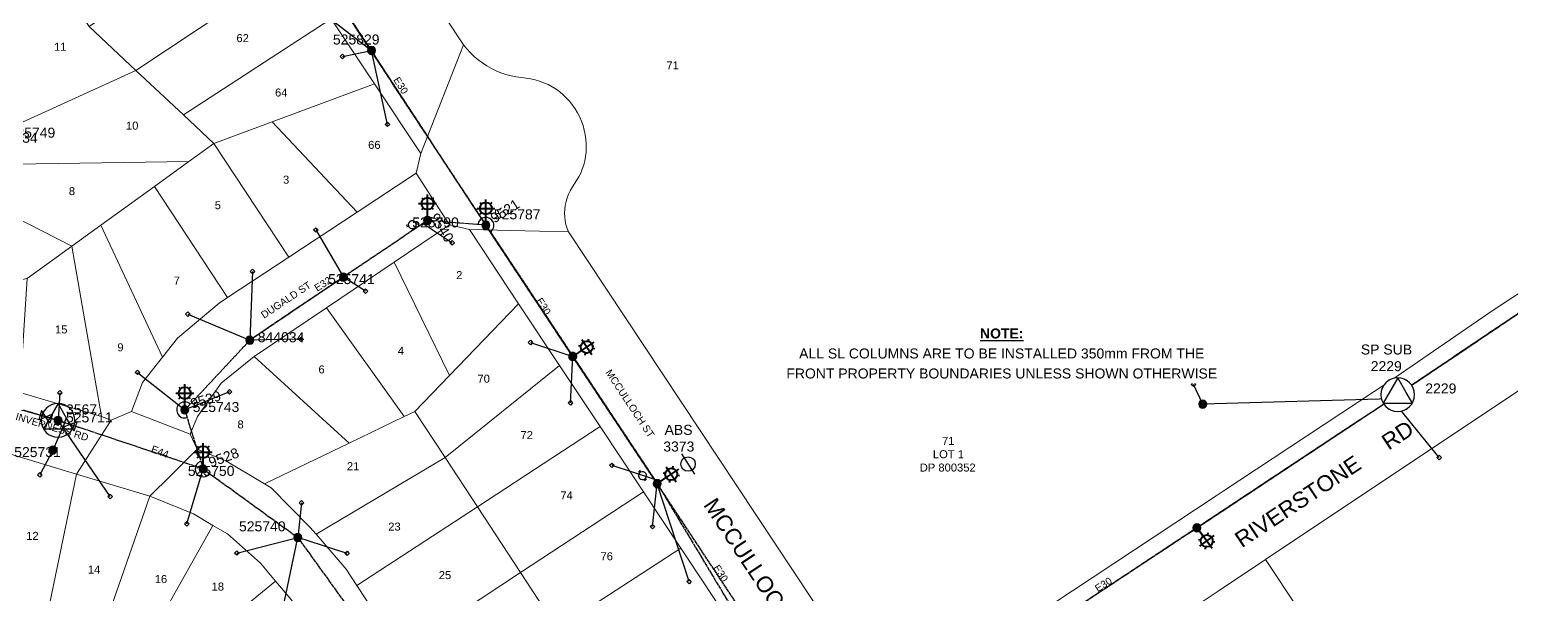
# Model space of a CAD drawing. Header units: metres. Extents: x 302064 to 305578, y 6265466 to 6271990.
# Drawn here: x 302822.2 to 303192.6, y 6271234.3 to 6271375.5 of the extents above; entities that cross this region are included whole.
import ezdxf
from ezdxf.enums import TextEntityAlignment as Align

# ---------------------------------------------------------------- set-up
doc = ezdxf.new("R2010")
doc.units = ezdxf.units.M
doc.linetypes.add('Cable Exist OH', pattern=[1, 1, 0])
doc.layers.get('0').update_dxf_attribs({"color": 6})
for name, color, linetype in [('_User Miscellaneous1', 7, 'Continuous'), ('_User_LV_Exist', 7, 'Continuous'), ('Equip_LV_EXT', 7, 'Continuous'), ('Equip_SP_HV_EXT', 7, 'Continuous'), ('Equip_SP_LV_EXT', 7, 'Continuous'), ('Equip_SP_SL_EXT', 7, 'Continuous'), ('Mains_HV_EXT', 1, 'Continuous'), ('Mains_LV_EXT', 5, 'Continuous'), ('Mains_SL_EXT', 3, 'Continuous'), ('Services_SP_EXT', 7, 'Continuous'), ('Sub_SP_TR_HV_LV_EXT', 7, 'Continuous'), ('SupportsOH_SP_TR_HV_LV_SL_EXT', 7, 'Continuous')]:
    doc.layers.add(name, color=color, linetype=linetype)
doc.layers.add('Cadastre Land Parcels_SP_EXT', color=7, linetype='Continuous', lineweight=5)
doc.layers.add('Cadastre Roads_SP_EXT', color=9, linetype='Continuous', lineweight=5)
doc.styles.add('HVSW_LABEL', font='arial.ttf')
doc.styles.add('iecARIAL', font='arial.ttf', dxfattribs={"height": 2})
doc.styles.add('POLE_LABEL', font='arial.ttf')
doc.styles.get("Standard").update_dxf_attribs({"font": 'arial.ttf'})

# ---------------------------------------------------------------- blocks, each defined once
blk = doc.blocks.new('SUB_POLE_EXT')
blk.add_wipeout([(0, 4.22), (0.42, 4.2), (0.83, 4.14), (1.21, 4.05), (1.62, 3.9), (1.99, 3.72), (2.35, 3.51), (2.68, 3.26), (2.99, 2.99), (3.28, 2.66), (3.52, 2.34), (3.76, 1.92), (3.9, 1.62), (4.04, 1.23), (4.18, 0.63), (4.22, 0), (4.18, -0.61), (4.06, -1.15), (3.9, -1.62), (3.58, -2.24), (3.22, -2.73), (2.97, -3.01), (2.68, -3.26), (2.36, -3.5), (2, -3.72), (1.64, -3.89), (1.25, -4.03), (0.82, -4.14), (0.42, -4.2), (0, -4.22), (-0.41, -4.2), (-0.8, -4.15), (-1.21, -4.05), (-1.62, -3.9), (-1.99, -3.73), (-2.35, -3.51), (-2.68, -3.26), (-2.96, -3.02), (-3.23, -2.72), (-3.51, -2.35), (-3.71, -2.01), (-3.91, -1.6), (-4.05, -1.21), (-4.16, -0.76), (-4.22, -0.14), (-4.21, 0.39), (-4.14, 0.83), (-4.03, 1.27), (-3.9, 1.63), (-3.71, 2.02), (-3.5, 2.37), (-3.28, 2.67), (-2.99, 2.99), (-2.68, 3.27), (-2.33, 3.52), (-1.98, 3.73), (-1.63, 3.9), (-1.2, 4.05), (-0.78, 4.15), (-0.4, 4.21)])
blk.add_line((2.16, 0.48), (2.16, 0.48, 0))
blk.add_lwpolyline([(-4.22, 0, 1), (4.22, 0, 1)], format="xyb", close=True)
blk.add_lwpolyline([(2.14, 0.52), (0, 4.22), (-3.66, -2.11), (3.66, -2.11)], close=True)
for tag, height, flags, p in [('STREET_CODE', 0.2, 9, (1.5, 0)), ('ASSET_NUM', 2.5, 8, (2, 2)), ('CONSTRUCTED_VOLTAGE', 0.2, 9, (1.5, -0.2)), ('OPERATING_VOLTAGE', 0.2, 9, (1.5, -0.6)), ('OPERATED_BY', 0.2, 9, (1.5, -0.8)), ('ORIENTATION', 0.2, 9, (1.5, -1.2)), ('OWNED_BY', 0.2, 9, (1.5, -1.4)), ('SECONDARY_VOLTAGE', 0.2, 9, (1.5, -1.6)), ('STATE', 0.2, 9, (1.5, -1.8)), ('SUBSTATION_TYPE', 0.2, 9, (1.5, -2)), ('STREETNAME', 0.2, 9, (1.5, -2.8)), ('SUBURB', 0.2, 9, (1.5, -3)), ('Z', 0.2, 1, (1.5, -3.4)), ('NO_PHASES', 0.2, 9, (1.5, -0.4)), ('MAINTAINED_BY', 0.2, 9, (1.5, -1)), ('USAGE', 0.2, 9, (1.5, -2.2)), ('LEGEND', 0.2, 9, (1.5, -2.4)), ('LOCATION', 0.2, 9, (1.5, -2.6)), ('NOTES', 0.2, 9, (1.5, -3.2))]:
    blk.add_attdef(tag, text='', height=height, dxfattribs=dict(flags=flags)).set_placement(p, align=Align.MIDDLE_LEFT)
blk = doc.blocks.new('*U63')
for p, q in [((-2.73, 4.39), (-2.98, 4.82)), ((-2.44, 4.55), (-2.69, 4.98)), ((-1.75, 2.69), (-1.5, 2.26)), ((-1.46, 2.85), (-1.21, 2.42))]:
    blk.add_line(p, q)
blk.add_lwpolyline([(-1.59, 2.76, 1), (-2.59, 4.48, 1)], format="xyb", close=True)
at = {"flags": 9}
for tag, p in [('ACTUAL_STATUS', (0, 0)), ('CONSTRUCTED_VOLTAGE', (0, -0.2)), ('OPERATING_VOLTAGE', (0, -0.6)), ('ORIENTATION', (0, -0.8)), ('OWNED_BY', (0, -1)), ('STATE', (0, -1.2)), ('SWITCH_TYPE', (0, -1.4)), ('NO_PHASES', (0, -0.4)), ('USAGE', (0, -1.6)), ('LEGEND', (0, -1.8)), ('NOTES', (0, -2))]:
    blk.add_attdef(tag, text='', height=0.2, dxfattribs=at).set_placement(p, align=Align.MIDDLE_LEFT)
at = {"flags": 1}
blk.add_attdef('Z', (0, 0), '', height=0.2, dxfattribs=at)
blk = doc.blocks.new('LV_OH_LINKS_OPEN_EXT')
for p, q in [((-0.17, 4.97), (-0.17, 5.46)), ((0.17, 4.97), (0.17, 5.46)), ((-0.17, 3), (-0.17, 2.5)), ((0.17, 3), (0.17, 2.5))]:
    blk.add_line(p, q)
blk.add_lwpolyline([(0, 2.99, 1), (0, 4.98, 1)], format="xyb", close=True)
at = {"flags": 9}
for tag, p in [('ACTUAL_STATUS', (0, 0)), ('CONSTRUCTED_VOLTAGE', (0, -0.2)), ('OPERATING_VOLTAGE', (0, -0.6)), ('ORIENTATION', (0, -0.8)), ('OWNED_BY', (0, -1)), ('STATE', (0, -1.2)), ('SWITCH_TYPE', (0, -1.4)), ('NO_PHASES', (0, -0.4)), ('USAGE', (0, -1.6)), ('LEGEND', (0, -1.8)), ('NOTES', (0, -2))]:
    blk.add_attdef(tag, text='', height=0.2, dxfattribs=at).set_placement(p, align=Align.MIDDLE_LEFT)
at = {"flags": 1}
blk.add_attdef('Z', (0, 0), '', height=0.2, dxfattribs=at)
blk = doc.blocks.new('LV_OH_LINKS_DISTFUSE_EXT')
for p, q in [((0, 0), (0.96, 0)), ((3.84, 0), (4.8, 0))]:
    blk.add_line(p, q)
blk.add_lwpolyline([(3.84, -1.2), (3.84, 1.2), (0.96, -1.2), (0.96, 1.2)], close=True)
at = {"flags": 9}
for tag, p in [('ACTUAL_STATUS', (0, 0)), ('CONSTRUCTED_VOLTAGE', (0, -0.2)), ('OPERATING_VOLTAGE', (0, -0.6)), ('ORIENTATION', (0, -0.8)), ('OWNED_BY', (0, -1)), ('STATE', (0, -1.2)), ('SWITCH_TYPE', (0, -1.4)), ('NO_PHASES', (0, -0.4)), ('USAGE', (0, -1.6)), ('NOTES', (0, -1.8))]:
    blk.add_attdef(tag, text='', height=0.2, dxfattribs=at).set_placement(p, align=Align.MIDDLE_LEFT)
at = {"flags": 1}
blk.add_attdef('Z', (0, 0), '', height=0.2, dxfattribs=at)
blk = doc.blocks.new('SL_LANTERN_EXT')
at = {"lineweight": 40}
for p, q in [((-2.25, 4.22), (2.25, 4.22)), ((-1.46, 5.68), (-1.06, 5.28)), ((0, 1.97), (0, 6.47)), ((1.46, 5.68), (1.06, 5.28)), ((-1.46, 2.76), (-1.06, 3.16)), ((0, 0), (0, 2.72)), ((1.46, 2.76), (1.06, 3.16))]:
    blk.add_line(p, q, dxfattribs=at)
blk.add_circle((0, 4.22), 1.5, dxfattribs=at)
at = {"style": 'iecARIAL', "flags": 8}
blk.add_attdef('ASSET_NUM', (1.5, 1.5), '', height=2.5, dxfattribs=at)
for tag, p, height, flags in [('OPERATING_VOLTAGE', (0.98, -1.65), 0.2, 9), ('ORIENTATION', (0.98, -1.85), 0.2, 9), ('OWNED_BY', (0.98, -2.05), 0.2, 9), ('STATE', (0.98, -2.25), 0.2, 9), ('CONSTRUCTED_VOLTAGE', (0.98, -0.65), 0.2, 9), ('CONTROL_TYPE', (0.98, -0.85), 0.2, 9), ('LANTERN_PURPOSE', (0.98, -1.05), 0.2, 9), ('LANTERN_TYPE', (0.98, -1.25), 0.2, 9), ('NO_PHASES', (0.98, -1.45), 0.2, 9), ('USAGE', (0.98, -2.45), 0.2, 9), ('CEXIST', (0.98, -2.65), 0.2, 9), ('CNEW', (0.98, -2.85), 0.2, 9), ('CNUMBER', (0.98, -3.05), 0.2, 9), ('CREMOVE', (0.98, -3.25), 0.2, 9), ('CREPLACE', (0.98, -3.45), 0.2, 9), ('LKINGHEIGHT', (0.98, -3.65), 0.2, 9), ('LBRACKET', (0.98, -3.85), 0.2, 9), ('LNUMBER', (2.18, -3.25), 2.5, 8), ('LBRACKETVOCAB', (0.98, -4.05), 0.2, 9), ('LCATEGORY', (0.98, -4.25), 0.2, 9), ('LCHARGE1', (0.98, -4.45), 0.2, 9), ('LCHARGE1PERCENT', (0.98, -4.65), 0.2, 9), ('LCHARGE2', (0.98, -4.85), 0.2, 9), ('LCHARGE2PERCENT', (0.98, -5.05), 0.2, 9), ('LCHARGE3', (0.98, -5.25), 0.2, 9), ('LCHARGE3PERCENT', (0.98, -5.45), 0.2, 9), ('LEXIST', (0.98, -5.65), 0.2, 9), ('LLAMP', (0.98, -5.85), 0.2, 9), ('LLAMPVOCAB', (0.98, -6.05), 0.2, 9), ('LMAST', (0.98, -6.25), 0.2, 9), ('LMASTVOCAB', (0.98, -6.45), 0.2, 9), ('LNEW', (0.98, -6.65), 0.2, 9), ('LANTNUMBER', (0.98, -6.85), 0.2, 9), ('LOUTREACH', (0.98, -7.25), 0.2, 9), ('LOUTREACHVOCAB', (0.98, -7.45), 0.2, 9), ('STREETNAME', (0.98, -9.25), 0.2, 9), ('SUBURB', (0.98, -9.45), 0.2, 1), ('LRATECODE', (0.98, -7.65), 0.2, 9), ('LREMOVE', (0.98, -7.85), 0.2, 9), ('LREPLACE', (0.98, -8.05), 0.2, 9), ('LTYPE', (0.98, -8.25), 0.2, 9), ('LTYPEVOCAB', (0.98, -8.45), 0.2, 9), ('LEGEND', (0.98, -8.65), 0.2, 9), ('LOCATION', (0.98, -8.85), 0.2, 9), ('NOTES', (0.98, -9.05), 0.2, 9)]:
    blk.add_attdef(tag, p, '', height=height, dxfattribs=dict(flags=flags))
blk = doc.blocks.new('CCP_EXT')
blk.add_wipeout([(0, 0.57), (0.57, 0), (0, -0.57), (-0.57, 0)])
blk.add_lwpolyline([(-0.57, 0), (0, 0.57), (0.57, 0), (0, -0.57), (-0.57, 0)])
at = {"flags": 1}
blk.add_attdef('Z', (0, 0), '', height=0.2, dxfattribs=at)
at = {"flags": 9}
for tag, p in [('CCP_TYPE', (0, 0)), ('CONSTRUCTED_VOLTAGE', (0, -0.2)), ('OPERATING_VOLTAGE', (0, -0.6)), ('ORIENTATION', (0, -0.8)), ('OWNED_BY', (0, -1)), ('STATE', (0, -1.8)), ('NO_PHASES', (0, -0.4)), ('USAGE', (0, -1.2)), ('LEGEND', (0, -1.4)), ('LIFE_SUPPORT', (0, -1.6)), ('NOTES', (0, -2))]:
    blk.add_attdef(tag, text='', height=0.2, dxfattribs=at).set_placement(p, align=Align.MIDDLE_LEFT)
blk = doc.blocks.new('POLE_EXT')
blk.add_hatch(color=256).paths.add_polyline_path([(-1, 0, 1), (1, 0, 1)])
blk.add_lwpolyline([(-1, 0, 1), (1, 0, 1)], format="xyb", close=True)
for tag, height, flags, p in [('pNumber', 2.5, 8, (-17.84, 2.07)), ('OWNED_BY', 0.2, 9, (1.35, -0.4)), ('SPECIAL_USE', 0.2, 9, (1.35, -0.8)), ('STATE', 0.2, 9, (1.35, -1)), ('cLV', 0.2, 9, (1.35, -1.4)), ('hDepth', 0.2, 9, (1.35, -1.6)), ('hDia', 0.2, 9, (1.35, -1.8)), ('cHV', 0.2, 9, (1.35, -2)), ('cLinedev', 0.2, 9, (1.35, -3.4)), ('pExisting', 0.2, 9, (1.35, -3.8)), ('PARENT', 0.2, 9, (1.35, -0.6)), ('USAGE', 0.2, 9, (1.35, -1.2)), ('LBRACKET', 0.2, 9, (1.35, -2.2)), ('LExisting', 0.2, 9, (1.35, -2.4)), ('LANTNUMBER', 0.2, 9, (1.35, -2.6)), ('LOther', 0.2, 9, (1.35, -2.8)), ('LRemove', 0.2, 9, (1.35, -3)), ('LEGEND', 0.2, 9, (1.35, -3.2)), ('LOCATION', 0.2, 9, (1.35, -3.6)), ('pFooting', 0.2, 9, (1.35, -4.4)), ('pNew', 0.2, 9, (1.35, -4.6)), ('pRelocate', 0.2, 9, (1.35, -5)), ('pRemove', 0.2, 9, (1.35, -5.2)), ('pReplace', 0.2, 9, (1.35, -5.4)), ('pStay', 0.2, 9, (1.35, -5.6)), ('pType', 0.2, 9, (1.35, -5.8)), ('cspan', 0.2, 9, (1.35, -6)), ('STREETNAME', 0.2, 9, (1.35, -6.2)), ('SUBURB', 0.2, 9, (1.35, -6.4)), ('OPERATED_BY', 0.2, 9, (1.36, -7.01)), ('PFNUMBER', 0.2, 9, (1.35, -4)), ('NEWPFNUMBER', 0.2, 9, (1.35, -4.2)), ('NOTES', 0.2, 9, (1.35, -6.6)), ('MAINTAINED_BY', 0.2, 9, (1.36, -6.81))]:
    blk.add_attdef(tag, text='', height=height, dxfattribs=dict(flags=flags)).set_placement(p, align=Align.MIDDLE_LEFT)
at = {"style": 'POLE_LABEL'}
for tag, height, flags, p in [('STRUCTURE_PLANT_NUMBER', 0.2, 9, (1.35, 0.03)), ('ASSET_NUM', 2.5, 8, (2, 2)), ('STREET_CODE', 0.2, 9, (1.35, -0.2))]:
    blk.add_attdef(tag, text='', height=height, dxfattribs=dict(at, flags=flags)).set_placement(p, align=Align.MIDDLE_LEFT)
at = {"flags": 1}
blk.add_attdef('Z', (1.35, -7.33), '', height=0.2, dxfattribs=at)
blk = doc.blocks.new('HV_ABS_CLOSED_EXT')
blk.add_line((-3, 6.87), (3, 6.87))
blk.add_circle((0, 6.87), 1.8)
at = {"style": 'HVSW_LABEL'}
for tag, height, flags, p in [('ASSET_NUM', 3.5, 8, (2, 2)), ('STREET_CODE', 0.2, 9, (0, -0.2))]:
    blk.add_attdef(tag, text='', height=height, dxfattribs=dict(at, flags=flags)).set_placement(p, align=Align.MIDDLE_LEFT)
at = {"flags": 1}
blk.add_attdef('Z', (0, 0), '', height=0.2, dxfattribs=at)
at = {"flags": 9}
for tag, p in [('ACTUAL_STATUS', (0, -0.4)), ('CONSTRUCTED_VOLTAGE', (0, -0.6)), ('OPERATING_VOLTAGE', (0, -1)), ('ORIENTATION', (0, -1.2)), ('OWNED_BY', (0, -1.4)), ('STATE', (0, -1.6)), ('SWITCH_TYPE', (0, -1.8)), ('STREETNAME', (0, -2.6)), ('SUBURB', (0, -2.8)), ('NO_PHASES', (0, -0.8)), ('USAGE', (0, -2)), ('LEGEND', (0, -2.2)), ('LOCATION', (0, -2.4)), ('NOTES', (0, -3))]:
    blk.add_attdef(tag, text='', height=0.2, dxfattribs=at).set_placement(p, align=Align.MIDDLE_LEFT)

msp = doc.modelspace()

# ---------------------------------------------------------------- linework, layer by layer
at = {"layer": '_User Miscellaneous1', "lineweight": 25}
msp.add_lwpolyline([(303159.939, 6271284.217, 1), (303168.387, 6271284.217, 1)], format="xyb", close=True, dxfattribs=at)
msp.add_lwpolyline([(303166.302, 6271284.737), (303164.163, 6271288.441), (303160.505, 6271282.105), (303167.821, 6271282.105)], close=True, dxfattribs=at)
at = {"layer": '_User_LV_Exist', "linetype": 'Cable Exist OH'}
for points in [[(302921.636, 6271327.786), (302900.603, 6271313.612)], [(302936.222, 6271326.56), (302921.636, 6271327.786)], [(303205.94, 6271312.347), (303167.667, 6271286.576)], [(303114.004, 6271250.945), (303160.643, 6271281.882)], [(302860.931, 6271280.391), (302865.543, 6271265.651)], [(303021.228, 6271191.709), (303065.93, 6271219.196), (303113.963, 6271250.918), (303114.004, 6271250.945)]]:
    msp.add_lwpolyline(points, dxfattribs=at)
at = {"layer": '_User_LV_Exist', "linetype": 'Continuous'}
for points in [[(302937.326, 6271324.892, 1.5965315), (302934.228, 6271326.727)], [(302862.296, 6271281.853, 1.73906), (302861.528, 6271278.482)], [(302864.946, 6271267.56, 1.3863472), (302867.162, 6271264.478)]]:
    msp.add_lwpolyline(points, format="xyb", dxfattribs=at)
at = {"layer": 'Cadastre Land Parcels_SP_EXT', "linetype": 'Continuous'}
msp.add_lwpolyline([(302862.197, 6271475.039), (302930.627, 6271371.712), (302931.456, 6271370.69), (302932.347, 6271369.722), (302933.295, 6271368.813), (302934.299, 6271367.963), (302935.353, 6271367.177), (302936.453, 6271366.458), (302937.596, 6271365.808), (302938.778, 6271365.23), (302939.992, 6271364.727), (302941.236, 6271364.299), (302942.503, 6271363.95), (302943.79, 6271363.679), (302945.091, 6271363.489), (302946.242, 6271363.391), (302947.384, 6271363.214), (302948.512, 6271362.961), (302949.62, 6271362.631), (302950.704, 6271362.229), (302951.756, 6271361.753), (302952.774, 6271361.208), (302953.754, 6271360.594), (302954.689, 6271359.914), (302955.577, 6271359.176), (302956.413, 6271358.376), (302957.191, 6271357.523), (302957.912, 6271356.619), (302958.568, 6271355.669), (302959.16, 6271354.675), (302959.683, 6271353.645), (302960.133, 6271352.581), (302960.513, 6271351.49), (302960.816, 6271350.374), (302961.043, 6271349.241), (302961.194, 6271348.096), (302961.288, 6271347.019), (302961.31, 6271345.938), (302961.258, 6271344.858), (302961.133, 6271343.784), (302960.935, 6271342.721), (302960.668, 6271341.674), (302960.329, 6271340.647), (302959.922, 6271339.646), (302959.449, 6271338.673), (302958.912, 6271337.735), (302958.312, 6271336.837), (302957.765, 6271336.039), (302957.283, 6271335.2), (302956.87, 6271334.325), (302956.528, 6271333.421), (302956.259, 6271332.49), (302956.065, 6271331.543), (302955.947, 6271330.584), (302955.905, 6271329.618), (302955.941, 6271328.651), (302956.054, 6271327.69), (302956.242, 6271326.74), (302956.505, 6271325.811), (302956.842, 6271324.904), (303036.596, 6271204.61), (303118.781, 6271258.89), (303120.563, 6271260.067), (303162.446, 6271287.794), (303188.004, 6271305.378), (303209.233, 6271319.178)], dxfattribs=at)
for points in [[(302888.527, 6271391.814), (302879.682, 6271405.159), (302837.048, 6271376.243), (302848.745, 6271365.303), (302888.527, 6271391.814)], [(302837.048, 6271376.243), (302823.229, 6271397.485), (302812.831, 6271360.054), (302819.489, 6271351.98), (302848.745, 6271365.303), (302837.048, 6271376.243)], [(302897.52, 6271378.212), (302888.527, 6271391.814), (302848.745, 6271365.303), (302860.66, 6271354.174), (302897.52, 6271378.212)], [(302882.821, 6271352.451), (302908.355, 6271361.986), (302897.52, 6271378.212), (302860.66, 6271354.174), (302868.212, 6271347.058), (302882.821, 6271352.451)], [(302868.212, 6271347.058), (302860.66, 6271354.174), (302848.745, 6271365.303), (302819.489, 6271351.98), (302818.385, 6271341.855), (302861.981, 6271342.563), (302868.212, 6271347.058)], [(302904.036, 6271329.824), (302918.761, 6271339.598), (302919.966, 6271344.523), (302908.355, 6271361.986), (302882.821, 6271352.451), (302904.036, 6271329.824)], [(302886.968, 6271318.585), (302904.036, 6271329.824), (302882.821, 6271352.451), (302868.212, 6271347.058), (302886.968, 6271318.585)], [(302871.66, 6271308.493), (302886.968, 6271318.585), (302868.212, 6271347.058), (302861.981, 6271342.563), (302853.379, 6271336.277), (302871.66, 6271308.493)], [(302861.981, 6271342.563), (302818.385, 6271341.855), (302810.404, 6271335.599), (302806.92, 6271334.539), (302832.681, 6271321.354), (302839.991, 6271326.634), (302853.379, 6271336.277), (302861.981, 6271342.563)], [(302871.66, 6271308.493), (302853.379, 6271336.277), (302839.991, 6271326.634), (302855.341, 6271293.559), (302859.141, 6271298.33), (302869.574, 6271307.135), (302871.66, 6271308.493)], [(302832.681, 6271321.354), (302806.92, 6271334.539), (302797.176, 6271331.641), (302787.706, 6271324.561), (302802.901, 6271309.38), (302821.538, 6271313.258), (302832.681, 6271321.354)], [(302932.121, 6271325.505), (302927.095, 6271326.707), (302913.285, 6271317.347), (302927.125, 6271289.014), (302944.378, 6271306.939), (302932.121, 6271325.505)], [(302927.125, 6271289.014), (302913.285, 6271317.347), (302896.378, 6271305.918), (302915.797, 6271278.76), (302918.478, 6271280.037), (302927.125, 6271289.014)], [(302954.587, 6271291.543), (302944.378, 6271306.939), (302927.125, 6271289.014), (302918.478, 6271280.037), (302926.014, 6271268.503), (302954.587, 6271291.543)], [(302915.797, 6271278.76), (302896.378, 6271305.918), (302878.318, 6271293.752), (302902.032, 6271272.112), (302915.797, 6271278.76)], [(303272.516, 6271211.95), (303214.963, 6271298.922), (303131.131, 6271243.01), (303188.715, 6271156.278), (303272.516, 6271211.95)], [(302902.032, 6271272.112), (302878.318, 6271293.752), (302870.045, 6271287.09), (302864.103, 6271278.772), (302862.289, 6271274.336), (302864.062, 6271270.569), (302871.22, 6271267.706), (302880.918, 6271261.904), (302902.032, 6271272.112)], [(302964.777, 6271276.224), (302954.587, 6271291.543), (302926.014, 6271268.503), (302934.087, 6271256.205), (302964.777, 6271276.224)], [(302926.014, 6271268.503), (302918.478, 6271280.037), (302915.797, 6271278.76), (302902.032, 6271272.112), (302880.918, 6271261.904), (302882.555, 6271260.924), (302892.247, 6271251.109), (302893.784, 6271249.313), (302926.014, 6271268.503)], [(302944.904, 6271239.725), (302975.593, 6271259.928), (302964.777, 6271276.224), (302934.087, 6271256.205), (302944.904, 6271239.725)], [(302833.841, 6271264.373), (302816.329, 6271269.707), (302815.398, 6271246.152), (302814.752, 6271232.014), (302826.245, 6271227.29), (302833.841, 6271264.373)], [(302934.087, 6271256.205), (302926.014, 6271268.503), (302893.784, 6271249.313), (302901.255, 6271240.58), (302903.926, 6271236.532), (302934.087, 6271256.205)], [(302852.246, 6271258.814), (302833.841, 6271264.373), (302826.245, 6271227.29), (302831.896, 6271225.01), (302839.344, 6271221.962), (302852.246, 6271258.814)], [(302849.052, 6271217.808), (302867.982, 6271251.532), (302863.135, 6271254.424), (302852.246, 6271258.814), (302839.344, 6271221.962), (302848.817, 6271218.049), (302849.052, 6271217.808)], [(302954.071, 6271225.759), (302984.965, 6271245.796), (302975.593, 6271259.928), (302944.904, 6271239.725), (302954.071, 6271225.759)], [(302944.904, 6271239.725), (302934.087, 6271256.205), (302903.926, 6271236.532), (302914.848, 6271219.94), (302944.904, 6271239.725)], [(302853.716, 6271213.031), (302883.661, 6271237.61), (302879.88, 6271242.044), (302871.634, 6271249.386), (302867.982, 6271251.532), (302849.052, 6271217.808), (302853.716, 6271213.031)], [(302993.935, 6271232.274), (302984.965, 6271245.796), (302954.071, 6271225.759), (302963.099, 6271212.006), (302993.935, 6271232.274)], [(303104.574, 6271100.392), (303121.793, 6271111.829), (303188.715, 6271156.278), (303131.131, 6271243.01), (303119.257, 6271235.087), (303047.262, 6271187.046), (303104.574, 6271100.392)], [(302893.855, 6271223.412), (302887.557, 6271232.99), (302883.661, 6271237.61), (302853.716, 6271213.031), (302863.224, 6271203.222), (302893.855, 6271223.412)], [(302954.071, 6271225.759), (302944.904, 6271239.725), (302914.848, 6271219.94), (302923.912, 6271206.201), (302954.071, 6271225.759)]]:
    msp.add_lwpolyline(points, close=True, dxfattribs=at)
at = {"layer": 'Mains_HV_EXT', "linetype": 'Cable Exist OH'}
for points in [[(303164.163, 6271284.217), (303205.94, 6271312.347), (303303.294, 6271375.804), (303379.387, 6271426.105)], [(303065.93, 6271219.196), (303164.163, 6271284.217)]]:
    msp.add_lwpolyline(points, dxfattribs=at)
at = {"layer": 'Mains_LV_EXT', "linetype": 'Cable Exist OH'}
for points in [[(302921.636, 6271327.786), (302900.603, 6271313.612)], [(302936.222, 6271326.56), (302921.636, 6271327.786)], [(303205.94, 6271312.347), (303164.163, 6271284.217)], [(303114.004, 6271250.945), (303164.163, 6271284.217)], [(302860.931, 6271280.391), (302865.543, 6271265.651)], [(303021.161, 6271191.728), (303065.93, 6271219.196), (303113.963, 6271250.918), (303114.004, 6271250.945)]]:
    msp.add_lwpolyline(points, dxfattribs=at)
at = {"layer": 'Mains_LV_EXT', "linetype": 'Continuous'}
for points in [[(302937.326, 6271324.892, 1.5965315), (302934.228, 6271326.727)], [(302862.296, 6271281.853, 1.73906), (302861.528, 6271278.482)], [(302864.946, 6271267.56, 1.3863472), (302867.162, 6271264.478)]]:
    msp.add_lwpolyline(points, format="xyb", dxfattribs=at)
at = {"layer": 'Mains_SL_EXT', "linetype": 'Cable Exist OH'}
for points in [[(302936.222, 6271326.56), (302921.636, 6271327.786)], [(302860.931, 6271280.391), (302865.543, 6271265.651)]]:
    msp.add_lwpolyline(points, dxfattribs=at)
at = {"layer": 'Services_SP_EXT'}
msp.add_lwpolyline([(302885.578, 6271230.989), (302889.181, 6271248.528)], dxfattribs=at)

# ---------------------------------------------------------------- block references
at = {"layer": 'Equip_LV_EXT'}
for p, rotation in [((303165.713, 6271285.26), 213.9527553946433), ((303162.574, 6271283.163), 33.55843121815744)]:
    msp.add_blockref('LV_OH_LINKS_DISTFUSE_EXT', p, dxfattribs=dict(at, rotation=rotation))
at = {"layer": 'Equip_SP_HV_EXT', "rotation": 302.4058277050406}
msp.add_blockref('HV_ABS_CLOSED_EXT', (302980.965, 6271263.188), dxfattribs=at)
at = {"layer": 'Equip_SP_LV_EXT'}
for name, p, rotation in [('LV_OH_LINKS_OPEN_EXT', (302921.636, 6271327.786), 105.3869027460116), ('*U63', (302977.623, 6271260.433), 2.375389585846378)]:
    msp.add_blockref(name, p, dxfattribs=dict(at, rotation=rotation))
at = {"layer": 'Equip_SP_SL_EXT'}
ref = msp.add_blockref('SL_LANTERN_EXT', (302814.918, 6271346.975), dxfattribs=at)
ref.add_attrib('ASSET_NUM', '9534', dxfattribs={"layer": '0', "height": 2.5, "rotation": 359.82031, "style": 'iecARIAL'}).set_placement((302816.418, 6271348.475), align=Align.MIDDLE_LEFT)
ref = msp.add_blockref('SL_LANTERN_EXT', (302921.636, 6271327.786), dxfattribs=at)
ref.add_attrib('ASSET_NUM', '9540', dxfattribs={"layer": '0', "height": 2.5, "rotation": 302.30179, "style": 'iecARIAL'}).set_placement((302923.136, 6271329.286), align=Align.MIDDLE_LEFT)
ref = msp.add_blockref('SL_LANTERN_EXT', (302936.222, 6271326.56), dxfattribs=at)
ref.add_attrib('ASSET_NUM', '9521', dxfattribs={"layer": '0', "height": 2.5, "rotation": 32.62469, "style": 'iecARIAL'}).set_placement((302937.722, 6271328.06), align=Align.MIDDLE_LEFT)
for p, rotation in [((302957.917, 6271293.767), 303.6201045701607), ((302979.052, 6271261.96), 303.7377441835537), ((303113.921, 6271251.047), 216.4966945911325)]:
    msp.add_blockref('SL_LANTERN_EXT', p, dxfattribs=dict(at, rotation=rotation))
ref = msp.add_blockref('SL_LANTERN_EXT', (302860.931, 6271280.391), dxfattribs=at)
ref.add_attrib('ASSET_NUM', '9539', dxfattribs={"layer": '0', "height": 2.5, "rotation": 16.11904, "style": 'iecARIAL'}).set_placement((302862.431, 6271281.891), align=Align.MIDDLE_LEFT)
ref = msp.add_blockref('SL_LANTERN_EXT', (302865.543, 6271265.651), dxfattribs=at)
ref.add_attrib('ASSET_NUM', '9528', dxfattribs={"layer": '0', "height": 2.5, "rotation": 20.36483, "style": 'iecARIAL'}).set_placement((302867.043, 6271267.151), align=Align.MIDDLE_LEFT)
at = {"layer": 'Sub_SP_TR_HV_LV_EXT'}
ref = msp.add_blockref('SUB_POLE_EXT', (302829.257, 6271277.781), dxfattribs=at)
ref.add_attrib('ASSET_NUM', '3567', dxfattribs={"layer": '0', "height": 2.5}).set_placement((302831.257, 6271278.531), align=Align.BOTTOM_LEFT)
at = {"layer": 'SupportsOH_SP_TR_HV_LV_SL_EXT'}
ref = msp.add_blockref('POLE_EXT', (302814.918, 6271346.975), dxfattribs=at)
ref.add_attrib('ASSET_NUM', '525749', dxfattribs={"layer": '0', "height": 2.5, "style": 'POLE_LABEL'}).set_placement((302816.918, 6271347.725), align=Align.BOTTOM_LEFT)
ref = msp.add_blockref('POLE_EXT', (302921.636, 6271327.786), dxfattribs=at)
ref.add_attrib('ASSET_NUM', '525790', dxfattribs={"layer": '0', "height": 2.5, "rotation": 0.06343, "style": 'POLE_LABEL'}).set_placement((302923.636, 6271328.536), align=Align.TOP_CENTER)
ref = msp.add_blockref('POLE_EXT', (302936.222, 6271326.56), dxfattribs=at)
ref.add_attrib('ASSET_NUM', '525787', dxfattribs={"layer": '0', "height": 2.5, "rotation": 359.9389, "style": 'POLE_LABEL'}).set_placement((302938.222, 6271327.31), align=Align.BOTTOM_LEFT)
for p, rotation in [((302957.917, 6271293.767), 0.07422986545805108), ((302979.052, 6271261.96), 359.9541815655259)]:
    msp.add_blockref('POLE_EXT', p, dxfattribs=dict(at, rotation=rotation))
for p in [(303164.163, 6271284.217), (303115.412, 6271281.841), (303113.963, 6271250.918)]:
    msp.add_blockref('POLE_EXT', p, dxfattribs=at)
ref = msp.add_blockref('POLE_EXT', (302860.931, 6271280.391), dxfattribs=dict(at, rotation=359.9319726300384))
ref.add_attrib('ASSET_NUM', '525743', dxfattribs={"layer": '0', "height": 2.5, "rotation": 359.97705, "style": 'POLE_LABEL'}).set_placement((302862.931, 6271281.141), align=Align.MIDDLE_LEFT)
ref = msp.add_blockref('POLE_EXT', (302827.959, 6271270.354), dxfattribs=dict(at, rotation=359.9984993962508))
ref.add_attrib('ASSET_NUM', '525731', dxfattribs={"layer": '0', "height": 2.5, "rotation": 359.99313, "style": 'POLE_LABEL'}).set_placement((302829.959, 6271271.104), align=Align.TOP_RIGHT)
ref = msp.add_blockref('POLE_EXT', (302865.543, 6271265.651), dxfattribs=dict(at, rotation=359.966386476019))
ref.add_attrib('ASSET_NUM', '525750', dxfattribs={"layer": '0', "height": 2.5, "rotation": 0.06197, "style": 'POLE_LABEL'}).set_placement((302867.543, 6271266.401), align=Align.TOP_CENTER)
ref = msp.add_blockref('POLE_EXT', (302889.181, 6271248.528), dxfattribs=at)
ref.add_attrib('ASSET_NUM', '525740', dxfattribs={"layer": '0', "height": 2.5, "rotation": 0.04582, "style": 'POLE_LABEL'}).set_placement((302874.497, 6271249.278), align=Align.BOTTOM_LEFT)

# ---------------------------------------------------------------- texts
at = {"layer": '_User Miscellaneous1', "lineweight": 25}
for s, rotation, p in [('RIVERSTONE     RD', 33.63309, (303125.185, 6271245.797)), ('MCCULLOCH    ST', 303.46246, (302990.457, 6271256.655))]:
    msp.add_text(s, height=4, rotation=rotation, dxfattribs=at).set_placement(p)
at = {"layer": '_User Miscellaneous1', "lineweight": 25, "attachment_point": 1}
for s, insert, char_height, width in [('\\pi1.1106;SP SUB \\P\\pi3.5875;2229', (303153.835, 6271296.762), 2.5, 14.6887), ('\\pi1.5256;ABS \\P\\pi1.1965;3373', (302979.37, 6271276.67), 2.5, 9.85714), ('\\pi5.8095;71\\P\\pi3.5175;LOT 1      \\P\\pi0.23173;DP 800352', (303044.451, 6271273.658), 2, 14.08147)]:
    msp.add_mtext(s, dxfattribs=dict(at, insert=insert, char_height=char_height, width=width))
at = {"layer": 'Cadastre Land Parcels_SP_EXT'}
for s, p in [('62', (302873.863, 6271372.376)), ('11', (302828.268, 6271370.213)), ('71', (302981.359, 6271365.578)), ('64', (302883.514, 6271358.776)), ('10', (302846.245, 6271350.489)), ('66', (302906.788, 6271345.676)), ('8', (302831.963, 6271334.117)), ('3', (302885.509, 6271336.979)), ('5', (302868.44, 6271330.595)), ('2', (302928.801, 6271313.102)), ('7', (302858.181, 6271311.738)), ('15', (302828.506, 6271299.53)), ('9', (302844.086, 6271295.052)), ('4', (302914.213, 6271294.215)), ('6', (302894.362, 6271289.532)), ('70', (302934.116, 6271287.207)), ('8', (302874.123, 6271275.78)), ('72', (302944.866, 6271273.119)), ('21', (302901.478, 6271265.333)), ('74', (302954.84, 6271258.02)), ('23', (302911.813, 6271250.227)), ('12', (302821.313, 6271247.907)), ('76', (302964.883, 6271242.802)), ('14', (302836.714, 6271239.49)), ('25', (302924.441, 6271238.1)), ('16', (302853.429, 6271237.098)), ('18', (302867.654, 6271235.235))]:
    msp.add_text(s, height=2, dxfattribs=at).set_placement(p)
at = {"layer": 'Cadastre Roads_SP_EXT'}
msp.add_text('MCCULLOCH ST', height=1.8, rotation=303.5293, dxfattribs=at).set_placement((302966.02, 6271289.77))
at = {"layer": 'Mains_LV_EXT'}
for s, rotation, p in [('E30', 302.27327, (302913.001, 6271362.952)), ('E32', 32.89413, (302894.058, 6271309.936)), ('E30', 302.35451, (302948.685, 6271307.721)), ('E44', 339.3608, (302852.347, 6271269.912)), ('E30', 302.42454, (302992.981, 6271240.961)), ('E30', 32.27949, (303089.183, 6271234.79)), ('E30', 32.27949, (303089.183, 6271234.79))]:
    msp.add_text(s, height=1.8, rotation=rotation, dxfattribs=at).set_placement(p)

# ---------------------------------------------------------------- next in the draw order: linework, layer by layer
at = {"layer": '_User_LV_Exist', "linetype": 'Cable Exist OH'}
msp.add_lwpolyline([(302865.543, 6271265.651), (302829.257, 6271277.781)], dxfattribs=at)
at = {"layer": 'Cadastre Land Parcels_SP_EXT', "linetype": 'Continuous'}
for points in [[(302855.341, 6271293.559), (302839.991, 6271326.634), (302832.681, 6271321.354), (302840.114, 6271278.756), (302842.533, 6271277.802), (302847.592, 6271280.001), (302850.352, 6271287.258), (302855.341, 6271293.559)], [(302840.114, 6271278.756), (302832.681, 6271321.354), (302821.538, 6271313.258), (302819.693, 6271284.75), (302840.114, 6271278.756)]]:
    msp.add_lwpolyline(points, close=True, dxfattribs=at)
at = {"layer": 'Mains_LV_EXT', "linetype": 'Cable Exist OH'}
msp.add_lwpolyline([(302865.543, 6271265.651), (302829.257, 6271277.781)], dxfattribs=at)

# ---------------------------------------------------------------- next in the draw order: block references
at = {"layer": 'Equip_LV_EXT'}
for p, rotation in [((302828.478, 6271278.009), 163.6978864691685), ((302829.997, 6271277.533), 341.5159092252283)]:
    msp.add_blockref('LV_OH_LINKS_DISTFUSE_EXT', p, dxfattribs=dict(at, rotation=rotation))
at = {"layer": 'Services_SP_EXT'}
for p in [(302900.355, 6271368.772), (302911.637, 6271351.808), (302893.729, 6271325.405), (302927.781, 6271322.176), (302877.892, 6271314.995), (302906.151, 6271310.12), (302947.339, 6271297.282), (302872.123, 6271284.931), (303113.094, 6271286.8), (302957.332, 6271282.167), (302967.701, 6271266.551), (303174.554, 6271268.484), (302824.678, 6271264.18), (302842.318, 6271258.779), (302890.112, 6271257.161), (302861.458, 6271251.929), (302977.882, 6271251.219), (302873.973, 6271244.619), (302901.508, 6271244.54), (302987.001, 6271237.465)]:
    msp.add_blockref('CCP_EXT', p, dxfattribs=at)
at = {"layer": 'Services_SP_EXT', "rotation": 90.0000000000002}
for p in [(302861.693, 6271304.37), (302889.971, 6271298.063)]:
    msp.add_blockref('CCP_EXT', p, dxfattribs=at)
at = {"layer": 'SupportsOH_SP_TR_HV_LV_SL_EXT'}
ref = msp.add_blockref('POLE_EXT', (302829.257, 6271277.781), dxfattribs=at)
ref.add_attrib('ASSET_NUM', '525711', dxfattribs={"layer": '0', "height": 2.5, "style": 'POLE_LABEL'}).set_placement((302831.257, 6271278.531), align=Align.MIDDLE_LEFT)

# ---------------------------------------------------------------- next in the draw order: texts
at = {"layer": 'Cadastre Roads_SP_EXT'}
msp.add_text('INVERNESS RD', height=1.8, rotation=343.31125, dxfattribs=at).set_placement((302818.485, 6271277.988))

# ---------------------------------------------------------------- next in the draw order: block references
at = {"layer": 'Services_SP_EXT'}
for p in [(302900.355, 6271368.772), (302911.637, 6271351.808), (302893.729, 6271325.405), (302927.781, 6271322.176), (302877.892, 6271314.995), (302906.151, 6271310.12), (302947.339, 6271297.282), (302849.101, 6271289.793), (302829.699, 6271284.668), (302872.123, 6271284.931), (303113.094, 6271286.8), (302957.332, 6271282.167), (302967.701, 6271266.551), (303174.554, 6271268.484), (302824.678, 6271264.18), (302842.318, 6271258.779), (302890.112, 6271257.161), (302861.458, 6271251.929), (302977.882, 6271251.219), (302873.973, 6271244.619), (302901.508, 6271244.54), (302987.001, 6271237.465)]:
    msp.add_blockref('CCP_EXT', p, dxfattribs=at)
at = {"layer": 'Services_SP_EXT', "rotation": 90.0000000000002}
for p in [(302861.693, 6271304.37), (302889.971, 6271298.063)]:
    msp.add_blockref('CCP_EXT', p, dxfattribs=at)

# ---------------------------------------------------------------- next in the draw order: linework, layer by layer
at = {"layer": '_User_LV_Exist', "linetype": 'Cable Exist OH'}
for points in [[(302907.63, 6271370.282), (302879.163, 6271413.074)], [(302936.222, 6271326.56), (302907.63, 6271370.282)], [(302957.917, 6271293.767), (302936.222, 6271326.56)], [(302900.603, 6271313.612), (302877.198, 6271297.83)], [(302877.198, 6271297.83), (302860.931, 6271280.391)], [(302979.052, 6271261.96), (302957.917, 6271293.767)], [(302865.543, 6271265.651), (302889.181, 6271248.528)], [(303006.663, 6271220.236), (302979.052, 6271261.96)], [(302889.181, 6271248.528), (302913, 6271215.482)]]:
    msp.add_lwpolyline(points, dxfattribs=at)
at = {"layer": 'Cadastre Roads_SP_EXT', "linetype": 'Continuous'}
for points in [[(303119.257, 6271235.087), (303131.131, 6271243.01), (303214.963, 6271298.922), (303301.62, 6271352.849), (303385.031, 6271408.289), (303469.781, 6271464.564), (303489.782, 6271477.852), (303478.108, 6271496.357), (303457.766, 6271482.88), (303415.589, 6271454.93), (303373.665, 6271427.154), (303331.229, 6271399.015), (303290.843, 6271372.288), (303209.233, 6271319.178), (303188.004, 6271305.378), (303162.446, 6271287.794), (303120.563, 6271260.067), (303118.781, 6271258.89), (303036.596, 6271204.61), (303041.655, 6271196.28), (303047.262, 6271187.046), (303119.257, 6271235.087)], [(302930.627, 6271371.712), (302862.197, 6271475.039), (302853.52, 6271464.535), (302846.167, 6271455.632), (302869.324, 6271420.774), (302879.682, 6271405.159), (302888.527, 6271391.814), (302897.52, 6271378.212), (302908.355, 6271361.986), (302919.966, 6271344.523), (302925.131, 6271357.695), (302930.627, 6271371.712)], [(302956.842, 6271324.904), (302942.408, 6271325.255), (302932.121, 6271325.505), (302944.378, 6271306.939), (302954.587, 6271291.543), (302964.777, 6271276.224), (302975.593, 6271259.928), (302984.965, 6271245.796), (302993.935, 6271232.274), (303005.07, 6271215.375), (303017.545, 6271196.517), (303025.649, 6271199.96), (303036.596, 6271204.61), (302956.842, 6271324.904)]]:
    msp.add_lwpolyline(points, close=True, dxfattribs=at)
msp.add_lwpolyline([(302914.848, 6271219.94), (302903.926, 6271236.532), (302901.255, 6271240.58), (302893.784, 6271249.313), (302892.247, 6271251.109), (302882.555, 6271260.924), (302880.918, 6271261.904), (302880.918, 6271261.904), (302871.22, 6271267.706), (302864.062, 6271270.569), (302857.571, 6271264.112), (302852.246, 6271258.814), (302863.135, 6271254.424), (302867.982, 6271251.532), (302871.634, 6271249.386), (302879.88, 6271242.044), (302883.661, 6271237.61), (302887.557, 6271232.99)], dxfattribs=at)
at = {"layer": 'Mains_HV_EXT', "linetype": 'Cable Exist OH'}
for points in [[(302879.163, 6271413.074), (302936.222, 6271326.573)], [(302936.222, 6271326.573), (302979.052, 6271261.96)], [(302979.052, 6271261.96), (303021.231, 6271191.785)]]:
    msp.add_lwpolyline(points, dxfattribs=at)
at = {"layer": 'Mains_LV_EXT', "linetype": 'Cable Exist OH'}
for points in [[(302907.63, 6271370.282), (302879.163, 6271413.074)], [(302936.222, 6271326.56), (302907.63, 6271370.282)], [(302957.917, 6271293.767), (302936.222, 6271326.56)], [(302900.603, 6271313.612), (302877.198, 6271297.83)], [(302877.198, 6271297.83), (302860.931, 6271280.391)], [(302979.052, 6271261.96), (302957.917, 6271293.767)], [(302865.543, 6271265.651), (302889.181, 6271248.528)], [(303006.663, 6271220.236), (302979.052, 6271261.96)], [(302889.181, 6271248.528), (302913, 6271215.482)]]:
    msp.add_lwpolyline(points, dxfattribs=at)
at = {"layer": 'Mains_SL_EXT', "linetype": 'Cable Exist OH'}
for points in [[(302957.917, 6271293.767), (302936.222, 6271326.56)], [(302979.052, 6271261.96), (302957.917, 6271293.767)], [(302865.543, 6271265.651), (302889.181, 6271248.528), (302913, 6271215.482)], [(303006.663, 6271220.236), (302979.052, 6271261.96)]]:
    msp.add_lwpolyline(points, dxfattribs=at)
at = {"layer": 'Services_SP_EXT'}
for points in [[(302890.587, 6271383.421), (302907.63, 6271370.282)], [(302900.355, 6271368.772), (302907.63, 6271370.282)], [(302911.637, 6271351.808), (302907.63, 6271370.282)], [(302893.729, 6271325.405), (302900.603, 6271313.612)], [(302920.524, 6271327.037), (302927.781, 6271322.176)], [(302877.892, 6271314.995), (302877.198, 6271297.83)], [(302906.151, 6271310.12), (302900.603, 6271313.612)], [(302861.693, 6271304.369), (302877.198, 6271297.83)], [(302889.971, 6271298.063), (302877.198, 6271297.83)], [(302947.339, 6271297.282), (302957.917, 6271293.767)], [(302957.332, 6271282.167), (302957.917, 6271293.767)], [(302872.123, 6271284.931), (302860.931, 6271280.391)], [(303162.566, 6271283.157), (303115.412, 6271281.841), (303113.094, 6271286.8)], [(303174.554, 6271268.484), (303162.574, 6271283.163)], [(302830.937, 6271277.219), (302827.959, 6271270.354), (302824.678, 6271264.18)], [(302842.318, 6271258.779), (302829.257, 6271277.781)], [(302967.701, 6271266.551), (302978.154, 6271263.158)], [(302861.458, 6271251.929), (302865.543, 6271265.651)], [(302977.882, 6271251.219), (302979.052, 6271261.96)], [(302987.001, 6271237.465), (302979.052, 6271261.96)], [(302890.112, 6271257.161), (302889.181, 6271248.528)], [(302873.973, 6271244.619), (302889.181, 6271248.528)], [(302901.508, 6271244.54), (302889.181, 6271248.528)]]:
    msp.add_lwpolyline(points, dxfattribs=at)

# ---------------------------------------------------------------- next in the draw order: block references
for p in [(302849.101, 6271289.793), (302829.699, 6271284.668)]:
    msp.add_blockref('CCP_EXT', p, dxfattribs=at)
at = {"layer": 'SupportsOH_SP_TR_HV_LV_SL_EXT'}
ref = msp.add_blockref('POLE_EXT', (302907.63, 6271370.282), dxfattribs=at)
ref.add_attrib('ASSET_NUM', '525829', dxfattribs={"layer": '0', "height": 2.5, "style": 'POLE_LABEL'}).set_placement((302909.63, 6271371.032), align=Align.BOTTOM_RIGHT)
ref = msp.add_blockref('POLE_EXT', (302900.603, 6271313.612), dxfattribs=at)
ref.add_attrib('ASSET_NUM', '525741', dxfattribs={"layer": '0', "height": 2.5, "rotation": 359.92741, "style": 'POLE_LABEL'}).set_placement((302902.603, 6271314.362), align=Align.TOP_CENTER)
ref = msp.add_blockref('POLE_EXT', (302877.198, 6271297.83), dxfattribs=at)
ref.add_attrib('ASSET_NUM', '844034', dxfattribs={"layer": '0', "height": 2.5, "style": 'POLE_LABEL'}).set_placement((302879.198, 6271298.58), align=Align.MIDDLE_LEFT)

# ---------------------------------------------------------------- next in the draw order: texts
at = {"layer": 'Cadastre Roads_SP_EXT'}
msp.add_text('DUGALD ST', height=1.8, rotation=33.70394, dxfattribs=at).set_placement((302880.759, 6271303.165))

# ---------------------------------------------------------------- next in the draw order: linework, layer by layer
at = {"layer": '_User_LV_Exist', "linetype": 'Cable Exist OH'}
msp.add_lwpolyline([(302789.887, 6271289.295), (302829.257, 6271277.781)], dxfattribs=at)
at = {"layer": 'Cadastre Roads_SP_EXT', "linetype": 'Continuous'}
for points in [[(302927.095, 6271326.707), (302922.696, 6271333.513), (302918.761, 6271339.598), (302904.036, 6271329.824), (302886.968, 6271318.585), (302871.66, 6271308.493), (302869.574, 6271307.135), (302859.141, 6271298.33), (302855.341, 6271293.559), (302850.352, 6271287.258), (302847.592, 6271280.001), (302856.032, 6271276.748), (302862.289, 6271274.336), (302864.103, 6271278.772), (302870.045, 6271287.09), (302878.318, 6271293.752), (302896.378, 6271305.918), (302913.285, 6271317.347), (302927.095, 6271326.707)], [(302819.693, 6271284.75), (302791.018, 6271293.125), (302791.797, 6271285.006), (302792.576, 6271276.864), (302816.329, 6271269.707), (302833.841, 6271264.373), (302838.461, 6271271.511), (302842.533, 6271277.802), (302840.114, 6271278.756), (302819.693, 6271284.75)]]:
    msp.add_lwpolyline(points, close=True, dxfattribs=at)
at = {"layer": 'Mains_HV_EXT', "linetype": 'Cable Exist OH'}
msp.add_lwpolyline([(302936.222, 6271326.573), (302921.636, 6271327.786), (302877.198, 6271297.83), (302860.931, 6271280.391), (302865.543, 6271265.651), (302829.257, 6271277.781)], dxfattribs=at)
at = {"layer": 'Mains_LV_EXT', "linetype": 'Cable Exist OH'}
msp.add_lwpolyline([(302789.887, 6271289.295), (302829.257, 6271277.781)], dxfattribs=at)
at = {"layer": 'Mains_SL_EXT', "linetype": 'Cable Exist OH'}
msp.add_lwpolyline([(302865.543, 6271265.651), (302829.257, 6271277.781), (302789.887, 6271289.295)], dxfattribs=at)
at = {"layer": 'Services_SP_EXT'}
for points in [[(302849.101, 6271289.793), (302860.931, 6271280.391)], [(302829.699, 6271284.668), (302829.257, 6271277.781)]]:
    msp.add_lwpolyline(points, dxfattribs=at)

# ---------------------------------------------------------------- next in the draw order: block references
at = {"layer": 'Sub_SP_TR_HV_LV_EXT'}
ref = msp.add_blockref('SUB_POLE_EXT', (303164.163, 6271284.217), dxfattribs=at)
ref.add_attrib('ASSET_NUM', '2229', dxfattribs={"layer": '0', "height": 2.5}).set_placement((303174.943, 6271283.769), align=Align.BOTTOM_CENTER)

# ---------------------------------------------------------------- next in the draw order: texts
at = {"layer": '_User Miscellaneous1', "lineweight": -3, "insert": (303065.178, 6271294.499), "char_height": 2.5, "width": 107.438, "attachment_point": 5, "line_spacing_factor": 1.2, "bg_fill": 2}
msp.add_mtext('{\\fArial|b1|i0|c0|p34;\\L\\C1;NOTE:\\P\\fArial|b0|i0|c0|p34;\\lALL SL COLUMNS ARE TO BE INSTALLED 350mm FROM THE FRONT PROPERTY BOUNDARIES UNLESS SHOWN OTHERWISE}', dxfattribs=at)

doc.saveas('drawing.dxf')
